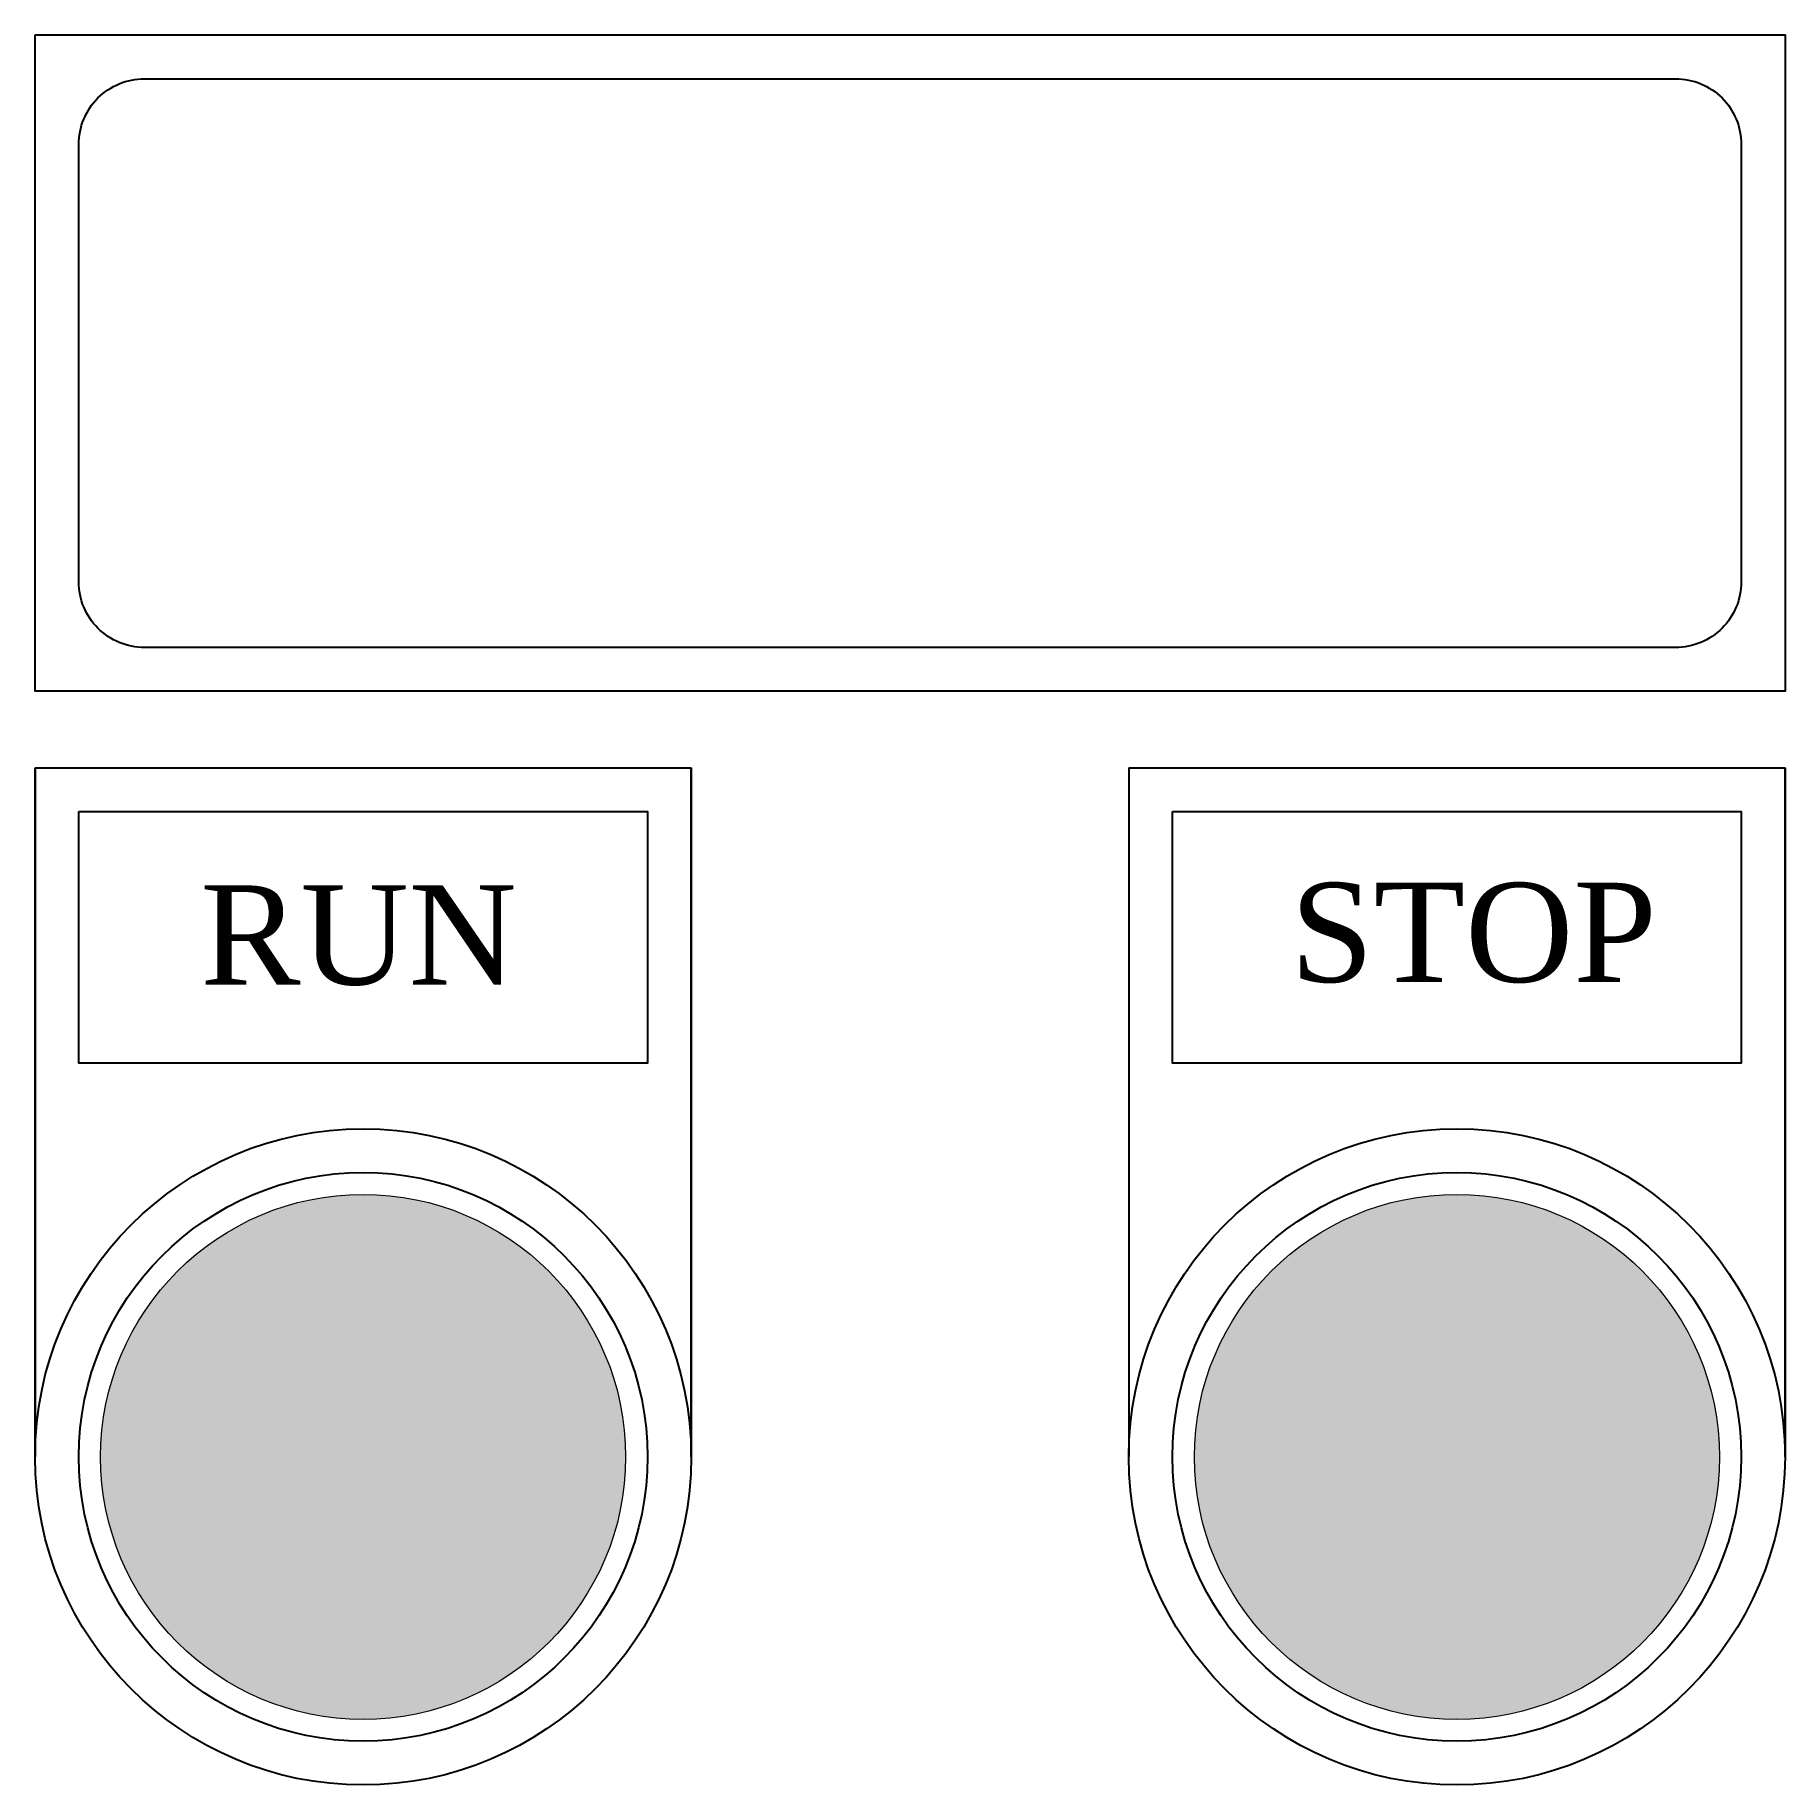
# Model space of a CAD drawing. Header units: millimetres. Extents: x 36.1 to 116.1, y 5 to 85.
import ezdxf

# ---------------------------------------------------------------- set-up
doc = ezdxf.new("R2010")
doc.units = ezdxf.units.MM
doc.layers.add('07', color=5, linetype='Continuous', lineweight=5)
doc.layers.add('1-EMC-ACESS', color=4, linetype='Continuous')
doc.styles.add('ARIAL', font='arial.ttf')

# ---------------------------------------------------------------- blocks, each defined once
blk = doc.blocks.new('*U1902')
at = {"lineweight": 9}
h = blk.add_hatch(color=7, dxfattribs=at)
h.set_gradient(color1=(46, 233, 22), color2=(76, 236, 54), one_color=1, tint=0.57, name='CYLINDER')
edge = h.paths.add_edge_path()
edge.add_arc((15, -35), 12, 0, 360)
h = blk.add_hatch(color=7, dxfattribs=at)
h.set_gradient(color1=(242, 13, 17), color2=(218, 11, 15), one_color=1, tint=0.45, name='INVCYLINDER')
edge = h.paths.add_edge_path()
edge.add_arc((65, -35), 12, 0, 360)
at = {"color": 7}
for p, q in [((0, -3.5), (30, -3.5)), ((0, -3.5), (0, -35)), ((0, -35), (0, -3.5)), ((30, -3.5), (30, -35)), ((30, -35), (30, -3.5)), ((50, -3.5), (80, -3.5)), ((50, -3.5), (50, -35)), ((80, -35), (80, -3.5)), ((80, -3.5), (80, -35)), ((80, -35), (80, -3.5))]:
    blk.add_line(p, q, dxfattribs=at)
for points in [[(0, 30), (80, 30), (80, 0), (0, 0)], [(2, -5.5), (28, -5.5), (28, -17), (2, -17)], [(52, -5.5), (78, -5.5), (78, -17), (52, -17)]]:
    blk.add_lwpolyline(points, close=True, dxfattribs=at)
at = {"color": 252}
blk.add_lwpolyline([(5, 28), (75, 28, -0.414214), (78, 25), (78, 5, -0.414214), (75, 2), (5, 2, -0.414214), (2, 5), (2, 25, -0.414214)], format="xyb", close=True, dxfattribs=at)
at = {"color": 7}
for centre, radius in [((15, -35), 15), ((65, -35), 15), ((15, -35), 13), ((65, -35), 13)]:
    blk.add_circle(centre, radius, dxfattribs=at)
at = {"layer": '07', "color": 3, "linetype": 'Continuous', "lineweight": 5, "ltscale": 3}
blk.add_circle((15, -35), 12, dxfattribs=at)
at = {"layer": '07', "color": 1, "linetype": 'Continuous', "lineweight": 5, "ltscale": 3}
blk.add_circle((65, -35), 12, dxfattribs=at)
at = {"layer": '1-EMC-ACESS', "color": 1, "linetype": 'ByBlock', "lineweight": -2, "char_height": 4.536, "width": 69.47332, "attachment_point": 2, "style": 'ARIAL'}
for s, insert in [('{\\fTimes New Roman|b0|i0|c0|p18;\\C7;STOP}', (65.76, -8.754)), ('{\\fTimes New Roman|b0|i0|c0|p18;\\C7;RUN}', (14.797, -8.873))]:
    blk.add_mtext(s, dxfattribs=dict(at, insert=insert))

msp = doc.modelspace()

# ---------------------------------------------------------------- block references
msp.add_blockref('*U1902', (36.109, 55))

doc.saveas('drawing.dxf')
